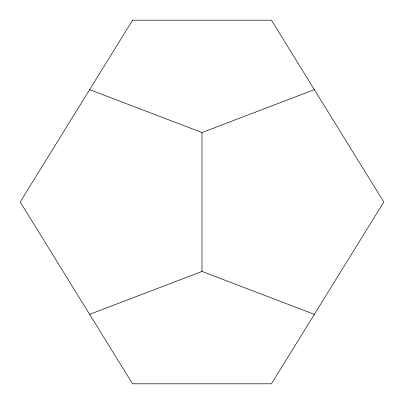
<?xml version="1.0" encoding="UTF-8"?>
<svg xmlns="http://www.w3.org/2000/svg" width="404" height="404" viewBox="0 0 404 404"><rect width="100%" height="100%" fill="white"/><g stroke="black" fill="none" stroke-linecap="round" stroke-linejoin="round"><path stroke-width="0.61" d="M89.643 89.643L202 132.557L314.357 89.643M89.643 314.357L202 271.443L314.357 314.357M202 132.557L202 271.443M132.557 20.2L20.2 202L132.557 383.8L271.443 383.8L383.8 202L271.443 20.2L132.557 20.2"/></g></svg>
